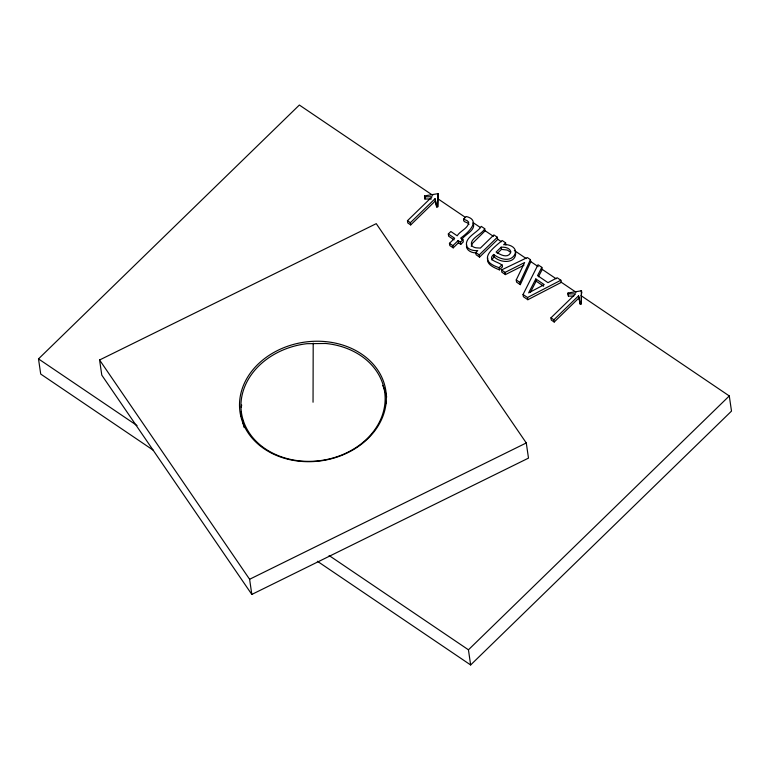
<?xml version="1.0" encoding="UTF-8"?>
<svg xmlns="http://www.w3.org/2000/svg" width="770" height="770" viewBox="0 0 770 770"><rect width="100%" height="100%" fill="white"/><g stroke="black" fill="none" stroke-linecap="round" stroke-linejoin="round"><path stroke-width="1.16" d="M313.043 402.229L313.197 343.17M435.348 200.941L410.699 224.927L410.372 222.713L435.031 198.727L436.628 206.947L437.735 206.832L437.995 193.665L424.52 195.898L424.915 199.016L431.344 198.968M437.735 206.832L437.995 193.665M578.857 298.038L554.207 322.033L553.88 319.82L578.54 295.824L580.137 304.044L581.244 303.938L581.494 290.771L568.029 293.004L568.424 296.113L573.785 296.075M581.244 303.938L581.494 290.771M469.007 224.368C467.833 221.539 462.77 222.944 463.53 219.161L466.274 216.495C481.866 220.509 467.342 233.397 460.624 238.123L462.953 239.691L463.28 241.915L460.749 244.369L458.419 242.8L458.102 240.587L452.895 245.649L453.212 247.863L458.419 242.8M471.23 246.265L472.53 243.31L485.033 230.913L484.705 228.7L481.269 226.37C477.689 232.771 463.79 237.42 466.822 246.593C469.18 250.154 473.839 250.856 477.795 250.597L475.783 252.55L476.11 254.764L479.546 257.093L497.67 239.47L497.343 237.247L493.897 234.917L480.374 248.084L476.13 247.825A7.873 6.401 -8.3 0 1 471.798 245.755C468.786 238.546 482.367 234.224 484.705 228.7M466.668 244.687C465.272 249.75 471.202 252.945 475.514 252.82M491.914 260.01L494.003 256.651L493.676 254.437C485.61 261.694 502.81 261.858 502.483 266.863L499.384 269.875C494.6 267.806 485.918 264.63 487.766 257.979M501.511 269.962L505.101 272.387L524.63 262.531L516.246 279.933L516.574 282.147L520.289 284.659L519.962 282.446L530.424 259.634L527.335 257.546L501.511 269.962L501.828 272.176L505.418 274.601L523.918 265.265M520.289 284.659L530.751 261.848L530.424 259.634M541.83 267.354L537.556 275.593L547.98 282.648L557.191 277.749L560.858 280.232L561.176 282.446L527.835 299.722L523.369 296.7L523.051 294.486L538.009 264.764L541.83 267.354L542.157 269.567L538.413 276.776M535.824 278.942L528.653 292.869L544.226 284.631L535.824 278.942L536.151 281.156L530.511 292.1M153.172 450.152L40.714 374.056L38.5 358.897L299.357 105.038L432.711 195.272M410.699 224.927L407.773 222.953L407.445 220.73L432.095 196.745L424.588 196.802M454.069 239.855L448.641 236.188L448.323 233.974L450.854 231.51L457.188 235.793C459.921 231.01 468.689 228.17 468.689 222.155L467.082 220.605L463.53 219.161M453.212 247.863L449.776 245.534L449.449 243.32L454.656 238.257L448.323 233.974M461.788 239.518C464.628 234.455 476.438 230.24 473.078 222.828M460.749 244.369L460.422 242.155L462.953 239.691M479.546 257.093L479.229 254.88L497.343 237.247M501.135 247.18L496.111 252.069C500.163 254.562 507.286 258.73 510.568 252.935L510.818 251.482C509.48 247.613 504.658 247.026 501.135 247.18L501.463 249.393L497.276 253.474M499.384 269.875L499.056 267.662C477.939 260.635 489.566 250.799 502.175 240.519L505.601 242.839L503.667 244.716C508.999 243.869 517.613 247.517 515.014 254.061C510.837 262.743 499.557 259.105 493.676 254.437M499.056 267.662L502.156 264.649M554.207 322.033L551.272 320.05L550.954 317.837L575.604 293.842L568.096 293.899M729.286 395.944L731.5 411.103L470.643 664.962L468.439 649.803L729.286 395.944L581.004 295.613M523.051 294.486L527.517 297.509L560.858 280.232M99.58 359.985L376.251 223.656L526.276 442.952L528.49 458.111L251.819 594.43L101.794 375.144L99.58 359.985L249.605 579.271L251.819 594.43M249.605 579.271L526.276 442.952M435.031 198.727L436.311 204.733L437.418 204.618M578.54 295.824L579.82 301.83L580.917 301.725M501.463 249.393L507.334 250.067L510.52 252.291M494.003 256.651C499.884 263.292 516.737 264.033 515.611 252.31M438.313 195.878L437.697 193.472M581.822 292.985L581.206 290.569M437.687 198.641L465.552 217.496M473.521 222.877L480.48 227.593M484.465 230.288L493.426 236.352M497.401 239.047L501.385 241.732M514.322 250.491L526.266 258.576M530.241 261.261L538.211 266.651M542.186 269.346L556.123 278.769M561.099 282.138L576.027 292.244M536.151 281.156L543.62 286.209M458.102 240.587L460.422 242.155M475.783 252.55L479.229 254.88M516.246 279.933L519.962 282.446M449.449 243.32L452.895 245.649M407.445 220.73L410.372 222.713M550.954 317.837L553.88 319.82M38.5 358.897L137.031 425.56M329.108 555.526L468.439 649.803M317.384 561.263L470.643 664.962M579.82 301.83L580.137 304.044M568.029 293.004L568.424 296.113M527.517 297.509L527.835 299.722M505.601 242.839L505.919 245.053M505.101 272.387L505.418 274.601M436.311 204.733L436.628 206.947M424.52 195.898L424.915 199.016M385.991 401.286A72.361 58.838 -8.3 0 1 386.184 403.634M244.215 427.61A72.361 58.838 -8.3 0 1 242.3 418.322M240.866 416.252A73.699 59.925 -8.3 0 1 240.885 411.767M241.308 407.243A73.699 59.925 -8.3 0 1 241.674 404.991M382.68 385.395A73.699 59.925 -8.3 0 1 386.684 397.089M325.72 343.478L306.912 343.69A72.361 58.838 -8.3 0 0 250.519 434.684A72.361 58.838 -8.3 0 0 372.016 433.317A72.361 58.838 -8.3 0 0 325.72 343.478M278.471 456.244A73.699 59.925 -8.3 0 0 386.319 395.78A73.699 59.925 -8.3 0 0 274.005 352.371A73.699 59.925 -8.3 0 0 278.471 456.244"/></g></svg>
